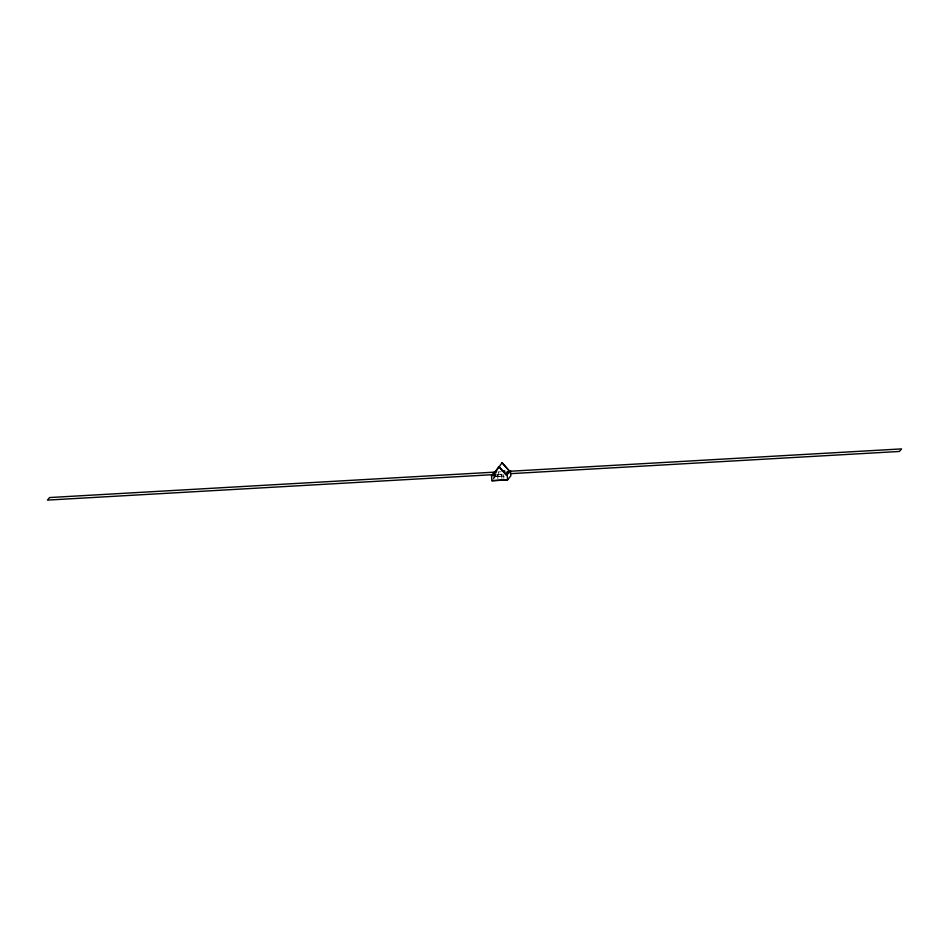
<?xml version="1.0" encoding="UTF-8"?>
<svg xmlns="http://www.w3.org/2000/svg" width="949" height="949" viewBox="0 0 949 949"><rect width="100%" height="100%" fill="white"/><g stroke="black" fill="none" stroke-linecap="round" stroke-linejoin="round"><path stroke-width="0.71" stroke-dasharray="4.75 3.56" d="M492.709 479.648L495.544 476.279M495.663 476.125L495.769 473.836M497.739 471.961L500.692 471.783M497.122 474.429L501.558 474.168M497.466 475.224L498.83 475.141L498.628 472.412M500.93 475.022L503.611 474.868M494.215 476.208L495.58 476.125M503.705 476.173L495.176 476.659L504.168 476.398M503.658 475.663L503.86 478.391M501.902 478.498L501.618 474.524L497.596 474.749L497.881 478.735M495.758 471.653L496.137 476.849M494.726 474.144L494.939 477.015M494.393 473.836L494.69 477.964M493.599 476.481L493.741 478.474"/><path stroke-width="1.42" d="M498.866 466.588L505.995 474.737L509.269 470.751L510.455 470.68L510.823 475.876L507.549 479.874L491.902 480.763L491.523 475.568L492.59 475.508L498.866 466.588L506.102 474.607M495.758 471.653L502.033 462.732L509.269 470.751M491.523 475.568L494.809 471.582L495.876 471.511L492.59 475.508M502.033 462.732L509.162 470.894M510.455 470.68L507.169 474.678L507.549 479.874M501.985 470.965L504.666 470.811L504.856 473.468M496.256 472.044L49.55 497.549L47.45 500.099L492.685 474.678M509.566 471.285L901.55 448.901L899.45 451.451L510.432 473.67M508.261 471.867L506.896 471.95L507.098 474.666L505.995 474.737M491.89 480.657L507.537 479.755"/></g></svg>
